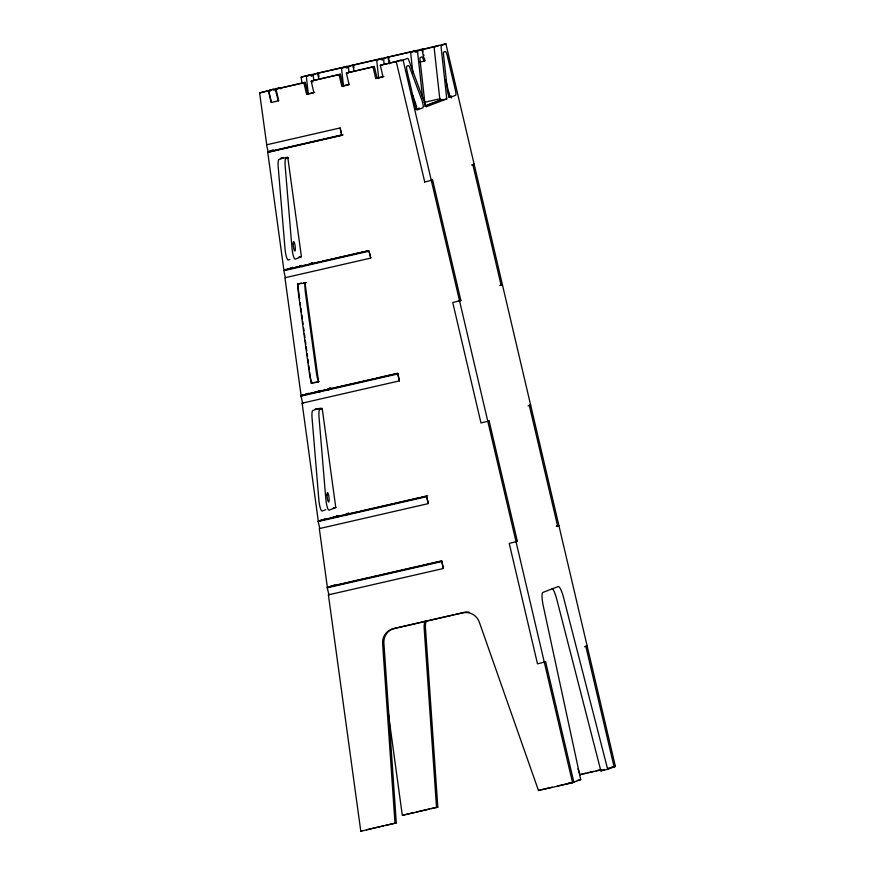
<?xml version="1.0" encoding="UTF-8"?>
<svg xmlns="http://www.w3.org/2000/svg" width="875" height="875" viewBox="0 0 875 875"><rect width="100%" height="100%" fill="white"/><g stroke="black" fill="none" stroke-linecap="round" stroke-linejoin="round"><path stroke-width="1.31" d="M285.414 277.659L283.784 270.703L368.955 251.191L370.77 257.895L368.911 250.72L283.905 270.189L267.761 152.348L281.772 148.936M319.791 528.489L318.161 521.533L426.541 496.705L428.345 503.409L426.475 496.234L318.281 521.019L302.137 403.178L303.417 402.686M370.65 258.114L284.944 277.758L301.098 395.609L397.644 373.483M453.928 614.698L394.647 628.294A14.284 14.011 69.1 0 0 383.884 643.005L396.287 822.916L360.795 831.25L328.398 594.858L443.384 568.498L441.755 561.094M302.137 403.178L399.383 380.887L397.917 373.658M443.417 568.487L441.755 561.553L327.25 587.792L328.88 594.748M266.722 144.78L259.613 92.947L270.014 90.377L270.178 91.098M302.039 83.595L301.142 77.12L318.139 73.03L318.314 73.752M270.014 90.377L268.723 90.869L271.447 102.441M301.142 77.12L311.544 74.539L311.883 75.994M259.613 92.947L279.825 87.642A4.758 0.908 77.1 0 1 280.777 88.845M354.003 67.856L353.325 64.969L318.828 72.866L313.655 74.736A4.758 0.908 77.1 0 0 313.425 77.131L313.775 80.314M303.909 82.797L305.189 82.316L307.912 93.888L306.622 94.38L303.909 82.797L276.008 89.195L278.731 100.778L271.217 102.495L268.494 90.913L272.989 89.206A4.758 0.908 77.1 0 1 274.039 90.617M353.325 64.969L348.83 66.675A4.758 0.908 77.1 0 0 348.611 69.059L348.961 72.253M306.622 94.38L313.906 92.706L311.194 81.134L312.473 80.642L340.375 74.244L343.088 85.827L349.464 84.372M354.08 71.083L352.723 65.297L354.003 64.805L388.5 56.897L389.014 59.073M311.194 81.134L340.375 74.244M339.084 74.736L341.808 86.319L349.092 84.645L346.38 73.062L374.303 66.467L377.016 78.05L375.736 78.542L373.013 66.959L374.303 66.467M422.439 49.12L389.189 56.744L384.016 58.614A4.758 0.908 77.1 0 0 383.797 60.998L384.147 64.192M278.283 100.844L275.33 89.348M375.736 78.542L383.02 76.869L380.308 65.297L397.523 61.152M552.158 588.361A14.284 2.723 77.1 0 1 556.839 599.55L600.863 770.886L607.688 769.322L615.387 766.391L445.889 43.75L417.944 50.837A4.758 0.908 77.1 0 0 417.725 53.222L422.625 97.912M439.053 45.314L434.569 47.031A4.758 0.908 77.1 0 0 434.339 49.416L439.95 100.483L425.72 105.908M380.308 65.297L403.08 60.069L407.564 58.362A4.758 0.908 77.1 0 1 408.778 60.2L426.081 106.816L446.775 98.919L441.175 47.852A4.758 0.908 77.1 0 1 441.394 45.467L445.889 43.75M424.834 60.823L423.861 61.195A4.758 0.908 77.1 0 0 421.925 56.886L420.273 57.52A4.758 0.908 77.1 0 0 420.044 59.905L425.086 104.825M268.122 151.78L341.688 134.914L340.058 127.969L266.492 144.823L268.122 151.78L273.164 149.855M281.684 158.036L280.405 158.528L287.82 157.577L301.405 256.681L298.933 256.998M283.336 157.883L278.928 159.567A9.516 1.783 82.7 0 0 278.217 167.016L284.998 248.631A9.516 1.783 82.7 0 0 288.291 260.028L289.844 259.438M288.531 157.664L285.884 158.67A9.516 1.783 82.7 0 0 285.173 166.119L291.955 247.734A9.516 1.783 82.7 0 0 295.247 259.131L301.164 256.878M415.483 109.528L419.256 108.084M424.288 106.17L441.897 99.455M448.448 96.994L448.809 96.852A4.758 0.908 77.1 0 0 448.58 91.897M401.527 60.769A4.758 0.908 77.1 0 0 400.739 59.927L396.244 61.644L424.736 181.989M557.331 786.012L573.858 782.228L545.606 661.784L537.491 663.841L509.239 543.397L517.355 541.341L489.103 420.908L480.988 422.964L452.747 302.52L460.863 300.464L432.611 180.02L424.495 182.077M471.57 164.97L474.141 164.194L472.861 164.489M285.053 270.222L292.6 267.345M310.898 263.331L312.178 262.839L312.495 264.184M299.611 298.681L297.587 283.948L301.35 283.139M499.822 285.414L502.381 284.627L501.102 284.922M309.706 372.345L311.172 383.053L318.642 381.773M301.098 395.609L302.378 395.117M302.608 403.069L300.978 396.123L308.536 393.236M318.062 408.559L312.769 410.572A9.516 1.783 82.7 0 0 312.058 418.02L318.839 499.647A9.516 1.783 82.7 0 0 322.131 511.044L323.433 510.552M322.372 408.669L319.725 409.686A9.516 1.783 82.7 0 0 319.014 417.134L325.795 498.75A9.516 1.783 82.7 0 0 329.087 510.147L335.891 507.555M528.073 405.858L530.633 405.07L528.927 405.464M324.209 510.256L325.762 509.655M318.281 521.019L331.964 517.694M318.161 521.533L325.719 518.656M337.542 515.725L336.164 516.25L338.559 515.692M428.17 503.65L319.32 528.598L327.359 587.278L328.65 586.786M327.25 587.792L334.797 584.916M328.398 594.858L329.689 594.366M556.314 526.291L558.884 525.514L556.609 526.028M584.566 646.734L587.136 645.947L585.856 646.242M360.795 831.25L362.086 830.758M388.15 711.988L402.325 815.413L437.817 807.089L425.414 627.167A14.284 14.011 69.1 0 1 426.289 621.162M395.008 823.408L382.605 643.486A14.284 14.011 69.1 0 1 393.356 628.775L462.82 612.861A14.284 14.011 69.1 0 1 479.303 622.125L538.486 790.53L541.034 789.742M577.959 768.852L580.005 774.692L582.564 773.916M568.302 783.3L570.019 782.644M600.863 770.886L602.055 770.438M602.459 770.284L604.461 769.519M538.486 790.53L572.567 782.72L580.705 779.614L543.288 605.97A14.284 2.723 77.1 0 1 542.894 592.419L558.217 586.578A14.284 2.723 77.1 0 1 563.675 597.975L607.688 769.322M352.723 65.297L380.614 58.909L380.789 59.631M437.773 45.806L421.838 49.459L424.55 61.042L419.311 62.234M305.189 82.316L277.298 88.703L277.463 89.425M346.38 73.062L373.013 66.959M424.014 60.966L424.922 60.758M307.912 93.888L314.738 92.323M377.016 78.05L383.852 76.486M424.156 102.375L440.125 98.711M439.95 100.483L446.775 98.919M282.92 148.673L296.811 145.491M297.959 145.228L301.438 144.43M302.586 144.167L304.905 143.642M306.064 143.369L319.944 140.186M321.103 139.923L343.077 134.892M267.761 152.348L341.797 135.373L340.167 127.969M430.905 180.414L432.611 180.02M299.698 265.891L301.23 265.541M311.183 263.266L312.484 262.959M285.195 269.697L306.425 264.83M307.759 264.534L321.027 261.483M322.35 261.188L336.952 257.841M338.275 257.534L348.895 255.095M350.23 254.8L359.516 252.667M360.839 252.361L363.497 251.759M364.82 251.453L367.478 250.841M458.577 300.989L460.863 300.464M329.372 388.248L330.192 388.062M315.284 391.672L315.853 391.552M318.019 391.048L318.97 390.83L319.288 392.175M329.427 388.434L331.012 388.073M303.581 394.844L313.239 392.623M314.453 392.35L325.314 389.856M326.517 389.583L332.555 388.205M333.758 387.92L355.48 382.944M356.683 382.67L374.784 378.525M375.998 378.241L397.72 373.264M300.978 396.123L397.753 373.942L399.383 380.887M487.823 421.203L489.103 420.908M336.492 515.977L337.269 515.802M347.9 513.363L348.622 513.198M333.036 516.961L334.316 516.666M345.833 514.03L345.581 515.506M347.78 513.581L348.95 513.319M333.091 517.431L339.85 515.889M340.977 515.627L359.002 511.492M360.128 511.241L365.761 509.95M366.887 509.688L373.647 508.134M374.773 507.883L392.798 503.748M393.925 503.497L400.684 501.944M401.811 501.681L419.836 497.558M420.962 497.295L427.722 495.742M515.648 541.734L517.355 541.341M329.842 586.513L370.311 577.237M371.503 576.964L378.645 575.334M379.837 575.061L385.788 573.694M386.98 573.42L392.93 572.053M394.122 571.78L420.306 565.786M421.498 565.512L441.733 560.875M327.359 587.278L441.645 561.094M455.186 614.414L464.1 612.369A14.284 14.011 69.1 0 1 469.022 612.139M543.331 662.309L545.606 661.784M403.616 814.931L414.302 812.481M416.434 811.989L429.264 809.047M431.408 808.555L437.817 807.089M583.527 773.697L586.075 773.106M587.672 772.745L593.742 771.356M596.192 770.788L601.737 769.519M611.647 767.244L615.387 766.391M580.005 774.692L600.458 770.011M608.016 768.272L614.097 766.883L585.845 646.439M577.292 780.402L580.705 779.614M366.362 829.784L383.458 825.858M385.602 825.366L396.287 822.916M541.997 789.523L552.212 787.183M285.392 157.566L287.875 157.248M303.822 282.822L306.294 282.505M297.587 283.948L305.014 282.997L318.598 382.102L311.172 383.053M316.061 408.877L321.005 408.242M314.781 409.358L322.197 408.406L335.781 507.522L333.309 507.839M412.048 93.68L415.111 101.916A4.758 0.908 77.1 0 1 416.248 106.63A4.758 0.908 77.1 0 1 416.062 109.342M472.85 164.675L501.102 285.119M529.353 405.562L557.605 526.006M450.822 95.495L451.413 98.011M445.714 79.68L449.837 97.245M423.117 48.967L423.292 49.689M422.778 50.575L423.117 52.019M423.795 54.917L423.959 55.639M424.637 58.538L424.812 59.259M416.172 52.084L415.833 50.641L411.108 52.402A4.758 0.908 77.1 0 0 410.889 54.786L412.88 72.877M415.603 50.695L415.942 52.139M414.717 51.855L414.542 51.133L387.909 57.236L389.43 63.744M416.522 106.105L416.73 106.969M403.08 60.069L572.567 782.72M389.189 56.744L389.353 57.466M389.353 60.517L389.867 62.694M382.244 59.861L381.905 58.417L377.18 60.178A4.758 0.908 77.1 0 0 376.961 62.562L378.711 78.531M381.675 58.472L382.014 59.916M381.587 64.805L381.763 65.527M354.003 64.805L354.178 65.527M347.058 67.922L346.719 66.478L342.005 68.239A4.758 0.908 77.1 0 0 341.775 70.623L343.536 86.592M346.489 66.533L346.828 67.977M347.659 72.581L347.834 73.303M345.603 67.692L345.439 66.97L317.537 73.358L318.905 79.155M318.828 72.866L318.992 73.598M318.478 74.473L318.992 76.65M311.653 76.037L311.314 74.594L306.819 76.3A4.758 0.908 77.1 0 0 306.6 78.695L308.23 93.592M312.473 80.642L312.812 82.086M310.253 75.031L310.428 75.753M301.788 265.409L302.105 266.755M329.47 388.697L329.678 389.594M328.081 388.741L328.398 390.086M320.359 390.786L320.578 391.683M346.664 514.117L346.872 515.014M337.444 515.758L337.761 517.103M300.158 302.695L300.53 305.375M300.891 308.055L301.448 312.069M301.809 314.748L302.367 318.773M302.728 321.442L303.1 324.122M303.647 328.147L304.019 330.827M304.38 333.495L304.927 337.52M305.298 340.2L305.845 344.214M306.217 346.894L306.764 350.908M307.136 353.587L307.497 356.267M307.869 358.947L308.416 362.961M308.787 365.641L309.334 369.666M436.538 807.581L424.134 627.659A14.284 14.011 69.1 0 1 425.502 620.484M318.894 381.489A9.516 1.783 82.7 0 1 316.411 372.903L305.441 292.873A9.516 1.783 82.7 0 1 305.856 282.8M312.452 382.561A9.516 1.783 82.7 0 1 309.455 373.8L298.484 293.77A9.516 1.783 82.7 0 1 298.9 283.697M408.494 65.57L406.842 66.205A4.758 0.908 77.1 0 0 407.072 71.159L415.166 105.678A4.758 0.908 77.1 0 0 417.113 109.977L422.898 107.778A4.758 0.908 77.1 0 0 423.084 105.066A4.758 0.908 77.1 0 0 421.936 100.352L409.708 67.419A4.758 0.908 77.1 0 0 408.494 65.57M445.375 51.516L443.723 52.139A4.758 0.908 77.1 0 0 443.505 54.534L447.464 90.617A4.758 0.908 77.1 0 0 448.536 95.364A4.758 0.908 77.1 0 0 449.859 97.497L455.645 95.288A4.758 0.908 77.1 0 0 455.416 90.333L447.322 55.825A4.758 0.908 77.1 0 0 445.375 51.516M293.18 243.884A4.758 0.897 82.7 0 0 294.82 251.048A4.758 0.897 82.7 0 0 294.766 244.048A4.758 0.897 82.7 0 0 293.18 243.884M327.02 494.889A4.758 0.897 82.7 0 0 328.661 502.064A4.758 0.897 82.7 0 0 328.606 495.064A4.758 0.897 82.7 0 0 327.02 494.889"/></g></svg>
